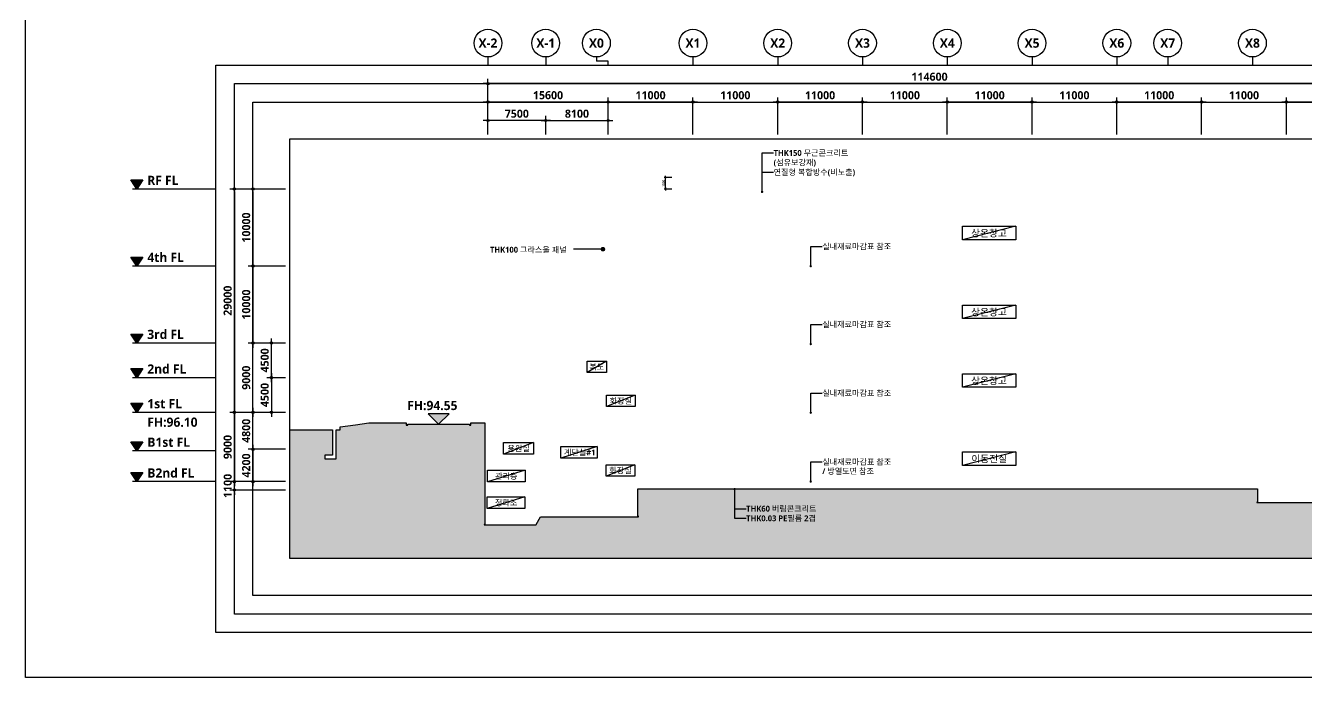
# Model space of a CAD drawing. Header units: millimetres. Extents: x 0 to 190005487, y 0 to 455456909.
# Drawn here: x 0 to 166186, y 0 to 84643 of the extents above; entities that cross this region are included whole.
import ezdxf
from ezdxf.enums import TextEntityAlignment as Align

# ---------------------------------------------------------------- set-up
doc = ezdxf.new("R2010")
doc.units = ezdxf.units.MM
doc.header["$LTSCALE"] = 400
doc.header["$MEASUREMENT"] = 0
doc.header["$PDSIZE"] = -10
doc.layers.get('0').update_dxf_attribs({"linetype": 'CONTINUOUS'})
doc.layers.get('Defpoints').update_dxf_attribs({"color": 153, "linetype": 'CONTINUOUS'})
for name, color, linetype in [('A-ANNO-GRA1', 7, 'CONTINUOUS'), ('A-ANNO-TEXT1', 7, 'CONTINUOUS'), ('A-ANNO-TEXT2', 3, 'CONTINUOUS'), ('A-ST-AXIS-BUB', 7, 'CONTINUOUS'), ('A-ST-AXIS-DIM', 7, 'CONTINUOUS'), ('AA-XXXX-TXT2', 3, 'CONTINUOUS'), ('elev', 8, 'CONTINUOUS')]:
    doc.layers.add(name, color=color, linetype=linetype)
doc.layers.add('Defpoint', color=161, linetype='CONTINUOUS', plot=False)
doc.styles.add('SH_대대리576', font='NanumGothicBold.ttf')
doc.dimstyles.new('SHP 100', dxfattribs={"dimscale": 100, "dimtxt": 3, "dimasz": 1, "dimexe": 2, "dimexo": 2, "dimgap": 1, "dimtad": 1, "dimdec": 0, "dimzin": 0, "dimdsep": 46, "dimtxsty": 'SH_대대리576', "dimblk": 'DIMDOT', "dimcen": 0.09, "dimclrt": 3, "dimadec": 0, "dimazin": 1, "dimtfac": 1, "dimtdec": 0, "dimtix": 1, "dimtmove": 2, "dimatfit": 0, "dimldrblk": 'DIMDOT', "dimfxl": 1, "dimtfillclr": 3, "dimtolj": 1, "dimtzin": 0, "dimarcsym": 0})
doc.dimstyles.new('SHP 600', dxfattribs={"dimscale": 300, "dimtxt": 3.5, "dimasz": 1, "dimexe": 2, "dimexo": 2, "dimgap": 1, "dimtad": 1, "dimdec": 0, "dimzin": 0, "dimdsep": 46, "dimtxsty": 'SH_대대리576', "dimblk": 'DIMDOT', "dimcen": 0.09, "dimclrd": 256, "dimclre": 256, "dimclrt": 3, "dimadec": 0, "dimazin": 1, "dimtfac": 1, "dimtdec": 0, "dimtix": 1, "dimtmove": 2, "dimatfit": 0, "dimldrblk": 'DIMDOT', "dimfxl": 1, "dimtfillclr": 3, "dimtolj": 1, "dimtzin": 0, "dimlwd": -1, "dimlwe": -1, "dimarcsym": 0})

# ---------------------------------------------------------------- blocks, each defined once
blk = doc.blocks.new('DIMDOT')
at = {"color": 0}
blk.add_line((-2, 0), (2, 0), dxfattribs=at)
for radius in [0.5, 0.25]:
    blk.add_circle((0, 0), radius, dxfattribs=at)
blk = doc.blocks.new('*D1487')
at = {"layer": 'A-ST-AXIS-DIM'}
for p, q in [((59988, 70519), (59988, 72919)), ((67188, 72319), (60288, 72319)), ((67488, 70519), (67488, 72919))]:
    blk.add_line(p, q, dxfattribs=at)
at = {"layer": 'Defpoints', "color": 0}
for p in [(59988, 72319), (59988, 69919), (67488, 69919)]:
    blk.add_point(p, dxfattribs=at)
at = {"layer": 'A-ST-AXIS-DIM', "linetype": 'ByBlock', "xscale": 300, "yscale": 300, "zscale": 300, "rotation": 180}
blk.add_blockref('DIMDOT', (59988, 72319), dxfattribs=at)
at = {"layer": 'A-ST-AXIS-DIM', "linetype": 'ByBlock', "xscale": 300, "yscale": 300, "zscale": 300}
blk.add_blockref('DIMDOT', (67488, 72319), dxfattribs=at)
at = {"layer": 'A-ST-AXIS-DIM', "color": 3, "insert": (63738, 73197), "char_height": 1050, "attachment_point": 5, "style": 'SH_대대리576'}
blk.add_mtext('\\A1;7500', dxfattribs=at)
blk = doc.blocks.new('*D1488')
at = {"layer": 'A-ST-AXIS-DIM'}
for p, q in [((67488, 70519), (67488, 72919)), ((67788, 72319), (75288, 72319)), ((75588, 70519), (75588, 72919))]:
    blk.add_line(p, q, dxfattribs=at)
at = {"layer": 'Defpoints', "color": 0}
for p in [(75588, 72319), (67488, 69919), (75588, 69919)]:
    blk.add_point(p, dxfattribs=at)
at = {"layer": 'A-ST-AXIS-DIM', "linetype": 'ByBlock', "xscale": 300, "yscale": 300, "zscale": 300, "rotation": 180}
blk.add_blockref('DIMDOT', (67488, 72319), dxfattribs=at)
at = {"layer": 'A-ST-AXIS-DIM', "linetype": 'ByBlock', "xscale": 300, "yscale": 300, "zscale": 300}
blk.add_blockref('DIMDOT', (75588, 72319), dxfattribs=at)
at = {"layer": 'A-ST-AXIS-DIM', "color": 3, "insert": (71538, 73199), "char_height": 1050, "attachment_point": 5, "style": 'SH_대대리576'}
blk.add_mtext('\\A1;8100', dxfattribs=at)
blk = doc.blocks.new('*D1489')
at = {"layer": 'A-ST-AXIS-DIM'}
for p, q in [((59988, 70519), (59988, 75319)), ((75588, 70519), (75588, 75319)), ((75288, 74719), (60288, 74719))]:
    blk.add_line(p, q, dxfattribs=at)
at = {"layer": 'Defpoints', "color": 0}
for p in [(59988, 74719), (59988, 69919), (75588, 69919)]:
    blk.add_point(p, dxfattribs=at)
at = {"layer": 'A-ST-AXIS-DIM', "linetype": 'ByBlock', "xscale": 300, "yscale": 300, "zscale": 300, "rotation": 180}
blk.add_blockref('DIMDOT', (59988, 74719), dxfattribs=at)
at = {"layer": 'A-ST-AXIS-DIM', "linetype": 'ByBlock', "xscale": 300, "yscale": 300, "zscale": 300}
blk.add_blockref('DIMDOT', (75588, 74719), dxfattribs=at)
at = {"layer": 'A-ST-AXIS-DIM', "color": 3, "insert": (67788, 75599), "char_height": 1050, "attachment_point": 5, "style": 'SH_대대리576'}
blk.add_mtext('\\A1;15600', dxfattribs=at)
blk = doc.blocks.new('*D1490')
at = {"layer": 'A-ST-AXIS-DIM'}
for p, q in [((75588, 70519), (75588, 75319)), ((86588, 70519), (86588, 75319)), ((86288, 74719), (75888, 74719))]:
    blk.add_line(p, q, dxfattribs=at)
at = {"layer": 'Defpoints', "color": 0}
for p in [(75588, 74719), (75588, 69919), (86588, 69919)]:
    blk.add_point(p, dxfattribs=at)
at = {"layer": 'A-ST-AXIS-DIM', "linetype": 'ByBlock', "xscale": 300, "yscale": 300, "zscale": 300, "rotation": 180}
blk.add_blockref('DIMDOT', (75588, 74719), dxfattribs=at)
at = {"layer": 'A-ST-AXIS-DIM', "linetype": 'ByBlock', "xscale": 300, "yscale": 300, "zscale": 300}
blk.add_blockref('DIMDOT', (86588, 74719), dxfattribs=at)
at = {"layer": 'A-ST-AXIS-DIM', "color": 3, "insert": (81088, 75595), "char_height": 1050, "attachment_point": 5, "style": 'SH_대대리576'}
blk.add_mtext('\\A1;11000', dxfattribs=at)
blk = doc.blocks.new('*D1491')
at = {"layer": 'A-ST-AXIS-DIM'}
for p, q in [((86588, 70519), (86588, 75319)), ((97588, 70519), (97588, 75319)), ((86888, 74719), (97288, 74719))]:
    blk.add_line(p, q, dxfattribs=at)
at = {"layer": 'Defpoints', "color": 0}
for p in [(97588, 74719), (86588, 69919), (97588, 69919)]:
    blk.add_point(p, dxfattribs=at)
at = {"layer": 'A-ST-AXIS-DIM', "linetype": 'ByBlock', "xscale": 300, "yscale": 300, "zscale": 300, "rotation": 180}
blk.add_blockref('DIMDOT', (86588, 74719), dxfattribs=at)
at = {"layer": 'A-ST-AXIS-DIM', "linetype": 'ByBlock', "xscale": 300, "yscale": 300, "zscale": 300}
blk.add_blockref('DIMDOT', (97588, 74719), dxfattribs=at)
at = {"layer": 'A-ST-AXIS-DIM', "color": 3, "insert": (92088, 75595), "char_height": 1050, "attachment_point": 5, "style": 'SH_대대리576'}
blk.add_mtext('\\A1;11000', dxfattribs=at)
blk = doc.blocks.new('*D1492')
at = {"layer": 'A-ST-AXIS-DIM'}
for p, q in [((97588, 70519), (97588, 75319)), ((108588, 70519), (108588, 75319)), ((108288, 74719), (97888, 74719))]:
    blk.add_line(p, q, dxfattribs=at)
at = {"layer": 'Defpoints', "color": 0}
for p in [(97588, 74719), (97588, 69919), (108588, 69919)]:
    blk.add_point(p, dxfattribs=at)
at = {"layer": 'A-ST-AXIS-DIM', "linetype": 'ByBlock', "xscale": 300, "yscale": 300, "zscale": 300, "rotation": 180}
blk.add_blockref('DIMDOT', (97588, 74719), dxfattribs=at)
at = {"layer": 'A-ST-AXIS-DIM', "linetype": 'ByBlock', "xscale": 300, "yscale": 300, "zscale": 300}
blk.add_blockref('DIMDOT', (108588, 74719), dxfattribs=at)
at = {"layer": 'A-ST-AXIS-DIM', "color": 3, "insert": (103088, 75595), "char_height": 1050, "attachment_point": 5, "style": 'SH_대대리576'}
blk.add_mtext('\\A1;11000', dxfattribs=at)
blk = doc.blocks.new('*D1493')
at = {"layer": 'A-ST-AXIS-DIM'}
for p, q in [((108588, 70519), (108588, 75319)), ((119588, 70519), (119588, 75319)), ((108888, 74719), (119288, 74719))]:
    blk.add_line(p, q, dxfattribs=at)
at = {"layer": 'Defpoints', "color": 0}
for p in [(119588, 74719), (108588, 69919), (119588, 69919)]:
    blk.add_point(p, dxfattribs=at)
at = {"layer": 'A-ST-AXIS-DIM', "linetype": 'ByBlock', "xscale": 300, "yscale": 300, "zscale": 300, "rotation": 180}
blk.add_blockref('DIMDOT', (108588, 74719), dxfattribs=at)
at = {"layer": 'A-ST-AXIS-DIM', "linetype": 'ByBlock', "xscale": 300, "yscale": 300, "zscale": 300}
blk.add_blockref('DIMDOT', (119588, 74719), dxfattribs=at)
at = {"layer": 'A-ST-AXIS-DIM', "color": 3, "insert": (114088, 75595), "char_height": 1050, "attachment_point": 5, "style": 'SH_대대리576'}
blk.add_mtext('\\A1;11000', dxfattribs=at)
blk = doc.blocks.new('*D1494')
at = {"layer": 'A-ST-AXIS-DIM'}
for p, q in [((119588, 70519), (119588, 75319)), ((130588, 70519), (130588, 75319)), ((130288, 74719), (119888, 74719))]:
    blk.add_line(p, q, dxfattribs=at)
at = {"layer": 'Defpoints', "color": 0}
for p in [(119588, 74719), (119588, 69919), (130588, 69919)]:
    blk.add_point(p, dxfattribs=at)
at = {"layer": 'A-ST-AXIS-DIM', "linetype": 'ByBlock', "xscale": 300, "yscale": 300, "zscale": 300, "rotation": 180}
blk.add_blockref('DIMDOT', (119588, 74719), dxfattribs=at)
at = {"layer": 'A-ST-AXIS-DIM', "linetype": 'ByBlock', "xscale": 300, "yscale": 300, "zscale": 300}
blk.add_blockref('DIMDOT', (130588, 74719), dxfattribs=at)
at = {"layer": 'A-ST-AXIS-DIM', "color": 3, "insert": (125088, 75595), "char_height": 1050, "attachment_point": 5, "style": 'SH_대대리576'}
blk.add_mtext('\\A1;11000', dxfattribs=at)
blk = doc.blocks.new('*D1495')
at = {"layer": 'A-ST-AXIS-DIM'}
for p, q in [((130588, 70519), (130588, 75319)), ((141588, 70519), (141588, 75319)), ((130888, 74719), (141288, 74719))]:
    blk.add_line(p, q, dxfattribs=at)
at = {"layer": 'Defpoints', "color": 0}
for p in [(141588, 74719), (130588, 69919), (141588, 69919)]:
    blk.add_point(p, dxfattribs=at)
at = {"layer": 'A-ST-AXIS-DIM', "linetype": 'ByBlock', "xscale": 300, "yscale": 300, "zscale": 300, "rotation": 180}
blk.add_blockref('DIMDOT', (130588, 74719), dxfattribs=at)
at = {"layer": 'A-ST-AXIS-DIM', "linetype": 'ByBlock', "xscale": 300, "yscale": 300, "zscale": 300}
blk.add_blockref('DIMDOT', (141588, 74719), dxfattribs=at)
at = {"layer": 'A-ST-AXIS-DIM', "color": 3, "insert": (136088, 75595), "char_height": 1050, "attachment_point": 5, "style": 'SH_대대리576'}
blk.add_mtext('\\A1;11000', dxfattribs=at)
blk = doc.blocks.new('*D1496')
at = {"layer": 'A-ST-AXIS-DIM'}
for p, q in [((141588, 70519), (141588, 75319)), ((152588, 70519), (152588, 75319)), ((152288, 74719), (141888, 74719))]:
    blk.add_line(p, q, dxfattribs=at)
at = {"layer": 'Defpoints', "color": 0}
for p in [(141588, 74719), (141588, 69919), (152588, 69919)]:
    blk.add_point(p, dxfattribs=at)
at = {"layer": 'A-ST-AXIS-DIM', "linetype": 'ByBlock', "xscale": 300, "yscale": 300, "zscale": 300, "rotation": 180}
blk.add_blockref('DIMDOT', (141588, 74719), dxfattribs=at)
at = {"layer": 'A-ST-AXIS-DIM', "linetype": 'ByBlock', "xscale": 300, "yscale": 300, "zscale": 300}
blk.add_blockref('DIMDOT', (152588, 74719), dxfattribs=at)
at = {"layer": 'A-ST-AXIS-DIM', "color": 3, "insert": (147088, 75595), "char_height": 1050, "attachment_point": 5, "style": 'SH_대대리576'}
blk.add_mtext('\\A1;11000', dxfattribs=at)
blk = doc.blocks.new('*D1497')
at = {"layer": 'A-ST-AXIS-DIM'}
for p, q in [((152588, 70519), (152588, 75319)), ((163588, 70519), (163588, 75319)), ((152888, 74719), (163288, 74719))]:
    blk.add_line(p, q, dxfattribs=at)
at = {"layer": 'Defpoints', "color": 0}
for p in [(163588, 74719), (152588, 69919), (163588, 69919)]:
    blk.add_point(p, dxfattribs=at)
at = {"layer": 'A-ST-AXIS-DIM', "linetype": 'ByBlock', "xscale": 300, "yscale": 300, "zscale": 300, "rotation": 180}
blk.add_blockref('DIMDOT', (152588, 74719), dxfattribs=at)
at = {"layer": 'A-ST-AXIS-DIM', "linetype": 'ByBlock', "xscale": 300, "yscale": 300, "zscale": 300}
blk.add_blockref('DIMDOT', (163588, 74719), dxfattribs=at)
at = {"layer": 'A-ST-AXIS-DIM', "color": 3, "insert": (158088, 75595), "char_height": 1050, "attachment_point": 5, "style": 'SH_대대리576'}
blk.add_mtext('\\A1;11000', dxfattribs=at)
blk = doc.blocks.new('*D1498')
at = {"layer": 'A-ST-AXIS-DIM'}
for p, q in [((163588, 70519), (163588, 75319)), ((174588, 70519), (174588, 75319)), ((174288, 74719), (163888, 74719))]:
    blk.add_line(p, q, dxfattribs=at)
at = {"layer": 'Defpoints', "color": 0}
for p in [(163588, 74719), (163588, 69919), (174588, 69919)]:
    blk.add_point(p, dxfattribs=at)
at = {"layer": 'A-ST-AXIS-DIM', "linetype": 'ByBlock', "xscale": 300, "yscale": 300, "zscale": 300, "rotation": 180}
blk.add_blockref('DIMDOT', (163588, 74719), dxfattribs=at)
at = {"layer": 'A-ST-AXIS-DIM', "linetype": 'ByBlock', "xscale": 300, "yscale": 300, "zscale": 300}
blk.add_blockref('DIMDOT', (174588, 74719), dxfattribs=at)
at = {"layer": 'A-ST-AXIS-DIM', "color": 3, "insert": (169088, 75595), "char_height": 1050, "attachment_point": 5, "style": 'SH_대대리576'}
blk.add_mtext('\\A1;11000', dxfattribs=at)
blk = doc.blocks.new('*D1510')
at = {"layer": 'A-ST-AXIS-DIM'}
for p, q in [((59988, 70519), (59988, 77719)), ((174288, 77119), (60288, 77119)), ((174588, 70519), (174588, 77719))]:
    blk.add_line(p, q, dxfattribs=at)
at = {"layer": 'Defpoints', "color": 0}
for p in [(59988, 77119), (59988, 69919), (174588, 69919)]:
    blk.add_point(p, dxfattribs=at)
at = {"layer": 'A-ST-AXIS-DIM', "linetype": 'ByBlock', "xscale": 300, "yscale": 300, "zscale": 300, "rotation": 180}
blk.add_blockref('DIMDOT', (59988, 77119), dxfattribs=at)
at = {"layer": 'A-ST-AXIS-DIM', "linetype": 'ByBlock', "xscale": 300, "yscale": 300, "zscale": 300}
blk.add_blockref('DIMDOT', (174588, 77119), dxfattribs=at)
at = {"layer": 'A-ST-AXIS-DIM', "color": 3, "insert": (117288, 77999), "char_height": 1050, "attachment_point": 5, "style": 'SH_대대리576'}
blk.add_mtext('\\A1;114600', dxfattribs=at)
blk = doc.blocks.new('X-SEC-종$0$A-ST-AXIS-BUB-1')
at = {"layer": 'A-ST-AXIS-BUB'}
blk.add_line((0, 350), (0, 0), dxfattribs=at)
blk.add_circle((0, 950), 600, dxfattribs=at)
blk = doc.blocks.new('A$C75C439D1')
at = {"layer": 'A-ST-AXIS-BUB'}
blk.add_line((1800, 1050, -103000), (1800, 525, -103000), dxfattribs=at)
at = {"layer": 'A-ST-AXIS-BUB', "elevation": -103000}
blk.add_lwpolyline([(3323, 0), (3323, 525), (1800, 525)], dxfattribs=at)
at = {"layer": 'A-ST-AXIS-BUB'}
blk.add_circle((1800, 2850, -103000), 1800, dxfattribs=at)
blk = doc.blocks.new('*D1588')
at = {"layer": 'A-ST-AXIS-DIM'}
for p, q in [((33703, 63419), (28898, 63419)), ((29498, 63119), (29498, 53719)), ((33703, 53419), (28898, 53419))]:
    blk.add_line(p, q, dxfattribs=at)
at = {"layer": 'Defpoints', "color": 0}
for p in [(34303, 63419), (29498, 53419), (34303, 53419)]:
    blk.add_point(p, dxfattribs=at)
at = {"layer": 'A-ST-AXIS-DIM', "linetype": 'ByBlock', "xscale": 300, "yscale": 300, "zscale": 300}
for p, rotation in [((29498, 63419), 90), ((29498, 53419), 270)]:
    blk.add_blockref('DIMDOT', p, dxfattribs=dict(at, rotation=rotation))
at = {"layer": 'A-ST-AXIS-DIM', "color": 3, "insert": (28622, 58419), "char_height": 1050, "attachment_point": 5, "rotation": 90, "style": 'SH_대대리576'}
blk.add_mtext('\\A1;10000', dxfattribs=at)
blk = doc.blocks.new('*D1589')
at = {"layer": 'A-ST-AXIS-DIM'}
for p, q in [((33703, 53419), (28898, 53419)), ((29498, 53119), (29498, 43719)), ((33703, 43419), (28898, 43419))]:
    blk.add_line(p, q, dxfattribs=at)
at = {"layer": 'Defpoints', "color": 0}
for p in [(34303, 53419), (29498, 43419), (34303, 43419)]:
    blk.add_point(p, dxfattribs=at)
at = {"layer": 'A-ST-AXIS-DIM', "linetype": 'ByBlock', "xscale": 300, "yscale": 300, "zscale": 300}
for p, rotation in [((29498, 53419), 90), ((29498, 43419), 270)]:
    blk.add_blockref('DIMDOT', p, dxfattribs=dict(at, rotation=rotation))
at = {"layer": 'A-ST-AXIS-DIM', "color": 3, "insert": (28622, 48419), "char_height": 1050, "attachment_point": 5, "rotation": 90, "style": 'SH_대대리576'}
blk.add_mtext('\\A1;10000', dxfattribs=at)
blk = doc.blocks.new('*D1590')
at = {"layer": 'A-ST-AXIS-DIM'}
for p, q in [((33703, 43419), (28898, 43419)), ((29498, 34719), (29498, 43119)), ((33703, 34419), (28898, 34419))]:
    blk.add_line(p, q, dxfattribs=at)
at = {"layer": 'Defpoints', "color": 0}
for p in [(29498, 43419), (34303, 43419), (34303, 34419)]:
    blk.add_point(p, dxfattribs=at)
at = {"layer": 'A-ST-AXIS-DIM', "linetype": 'ByBlock', "xscale": 300, "yscale": 300, "zscale": 300}
for p, rotation in [((29498, 43419), 90), ((29498, 34419), 270)]:
    blk.add_blockref('DIMDOT', p, dxfattribs=dict(at, rotation=rotation))
at = {"layer": 'A-ST-AXIS-DIM', "color": 3, "insert": (28618, 38919), "char_height": 1050, "attachment_point": 5, "rotation": 90, "style": 'SH_대대리576'}
blk.add_mtext('\\A1;9000', dxfattribs=at)
blk = doc.blocks.new('*D1591')
at = {"layer": 'A-ST-AXIS-DIM'}
for p, q in [((33703, 29619), (28898, 29619)), ((29498, 29319), (29498, 25719)), ((33703, 25419), (28898, 25419))]:
    blk.add_line(p, q, dxfattribs=at)
at = {"layer": 'Defpoints', "color": 0}
for p in [(34303, 29619), (29498, 25419), (34303, 25419)]:
    blk.add_point(p, dxfattribs=at)
at = {"layer": 'A-ST-AXIS-DIM', "linetype": 'ByBlock', "xscale": 300, "yscale": 300, "zscale": 300}
for p, rotation in [((29498, 29619), 90), ((29498, 25419), 270)]:
    blk.add_blockref('DIMDOT', p, dxfattribs=dict(at, rotation=rotation))
at = {"layer": 'A-ST-AXIS-DIM', "color": 3, "insert": (28621, 27519), "char_height": 1050, "attachment_point": 5, "rotation": 90, "style": 'SH_대대리576'}
blk.add_mtext('\\A1;4200', dxfattribs=at)
blk = doc.blocks.new('*D1592')
at = {"layer": 'A-ST-AXIS-DIM'}
for p, q in [((33703, 34419), (28898, 34419)), ((29498, 29919), (29498, 34119)), ((33703, 29619), (28898, 29619))]:
    blk.add_line(p, q, dxfattribs=at)
at = {"layer": 'Defpoints', "color": 0}
for p in [(29498, 34419), (34303, 34419), (34303, 29619)]:
    blk.add_point(p, dxfattribs=at)
at = {"layer": 'A-ST-AXIS-DIM', "linetype": 'ByBlock', "xscale": 300, "yscale": 300, "zscale": 300}
for p, rotation in [((29498, 34419), 90), ((29498, 29619), 270)]:
    blk.add_blockref('DIMDOT', p, dxfattribs=dict(at, rotation=rotation))
at = {"layer": 'A-ST-AXIS-DIM', "color": 3, "insert": (28618, 32019), "char_height": 1050, "attachment_point": 5, "rotation": 90, "style": 'SH_대대리576'}
blk.add_mtext('\\A1;4800', dxfattribs=at)
blk = doc.blocks.new('*D1593')
at = {"layer": 'A-ST-AXIS-DIM'}
for p, q in [((33703, 25419), (26503, 25419)), ((27103, 25719), (27103, 26019)), ((27103, 24319), (27103, 25419)), ((33703, 24319), (26503, 24319)), ((27103, 24019), (27103, 23719))]:
    blk.add_line(p, q, dxfattribs=at)
at = {"layer": 'Defpoints', "color": 0}
for p in [(27103, 25419), (34303, 25419), (34303, 24319)]:
    blk.add_point(p, dxfattribs=at)
at = {"layer": 'A-ST-AXIS-DIM', "linetype": 'ByBlock', "xscale": 300, "yscale": 300, "zscale": 300}
for p, rotation in [((27103, 25419), 270), ((27103, 24319), 90)]:
    blk.add_blockref('DIMDOT', p, dxfattribs=dict(at, rotation=rotation))
at = {"layer": 'A-ST-AXIS-DIM', "color": 3, "insert": (26227, 24869), "char_height": 1050, "attachment_point": 5, "rotation": 90, "style": 'SH_대대리576'}
blk.add_mtext('\\A1;1100', dxfattribs=at)
blk = doc.blocks.new('*D1594')
at = {"layer": 'A-ST-AXIS-DIM'}
for p, q in [((33703, 63419), (26498, 63419)), ((27098, 63119), (27098, 34719)), ((33703, 34419), (26498, 34419))]:
    blk.add_line(p, q, dxfattribs=at)
at = {"layer": 'Defpoints', "color": 0}
for p in [(34303, 63419), (27098, 34419), (34303, 34419)]:
    blk.add_point(p, dxfattribs=at)
at = {"layer": 'A-ST-AXIS-DIM', "linetype": 'ByBlock', "xscale": 300, "yscale": 300, "zscale": 300}
for p, rotation in [((27098, 63419), 90), ((27098, 34419), 270)]:
    blk.add_blockref('DIMDOT', p, dxfattribs=dict(at, rotation=rotation))
at = {"layer": 'A-ST-AXIS-DIM', "color": 3, "insert": (26218, 48919), "char_height": 1050, "attachment_point": 5, "rotation": 90, "style": 'SH_대대리576'}
blk.add_mtext('\\A1;29000', dxfattribs=at)
blk = doc.blocks.new('Level - GL_Architecture-538196-단면도-1')
at = {"layer": 'A-ST-AXIS-DIM'}
blk.add_hatch(color=256, dxfattribs=at).paths.add_polyline_path([(-50936, 1188), (-50144, 0), (-49352, 1188)], flags=0)
for p, q in [((-50936, 1188), (-49352, 1188)), ((-50144, 0), (-50936, 1188)), ((-49352, 1188), (-50144, 0)), ((-39756, 0), (-50744, 0))]:
    blk.add_line(p, q, dxfattribs=at)
blk = doc.blocks.new('*D1595')
at = {"layer": 'A-ST-AXIS-DIM'}
for p, q in [((33703, 34419), (26498, 34419)), ((27098, 34119), (27098, 25719)), ((33703, 25419), (26498, 25419))]:
    blk.add_line(p, q, dxfattribs=at)
at = {"layer": 'Defpoints', "color": 0}
for p in [(34303, 34419), (27098, 25419), (34303, 25419)]:
    blk.add_point(p, dxfattribs=at)
at = {"layer": 'A-ST-AXIS-DIM', "linetype": 'ByBlock', "xscale": 300, "yscale": 300, "zscale": 300}
for p, rotation in [((27098, 34419), 90), ((27098, 25419), 270)]:
    blk.add_blockref('DIMDOT', p, dxfattribs=dict(at, rotation=rotation))
at = {"layer": 'A-ST-AXIS-DIM', "color": 3, "insert": (26218, 29919), "char_height": 1050, "attachment_point": 5, "rotation": 90, "style": 'SH_대대리576'}
blk.add_mtext('\\A1;9000', dxfattribs=at)
blk = doc.blocks.new('*D1596')
at = {"layer": 'A-ST-AXIS-DIM'}
for p, q in [((33703, 38919), (31303, 38919)), ((31903, 38619), (31903, 34719)), ((33703, 34419), (31303, 34419))]:
    blk.add_line(p, q, dxfattribs=at)
at = {"layer": 'Defpoints', "color": 0}
for p in [(34303, 38919), (31903, 34419), (34303, 34419)]:
    blk.add_point(p, dxfattribs=at)
at = {"layer": 'A-ST-AXIS-DIM', "linetype": 'ByBlock', "xscale": 300, "yscale": 300, "zscale": 300}
for p, rotation in [((31903, 38919), 90), ((31903, 34419), 270)]:
    blk.add_blockref('DIMDOT', p, dxfattribs=dict(at, rotation=rotation))
at = {"layer": 'A-ST-AXIS-DIM', "color": 3, "insert": (31026, 36669), "char_height": 1050, "attachment_point": 5, "rotation": 90, "style": 'SH_대대리576'}
blk.add_mtext('\\A1;4500', dxfattribs=at)
blk = doc.blocks.new('*D1597')
at = {"layer": 'A-ST-AXIS-DIM'}
for p, q in [((33703, 43419), (31303, 43419)), ((31903, 39219), (31903, 43119)), ((33703, 38919), (31303, 38919))]:
    blk.add_line(p, q, dxfattribs=at)
at = {"layer": 'Defpoints', "color": 0}
for p in [(31903, 43419), (34303, 43419), (34303, 38919)]:
    blk.add_point(p, dxfattribs=at)
at = {"layer": 'A-ST-AXIS-DIM', "linetype": 'ByBlock', "xscale": 300, "yscale": 300, "zscale": 300}
for p, rotation in [((31903, 43419), 90), ((31903, 38919), 270)]:
    blk.add_blockref('DIMDOT', p, dxfattribs=dict(at, rotation=rotation))
at = {"layer": 'A-ST-AXIS-DIM', "color": 3, "insert": (31026, 41169), "char_height": 1050, "attachment_point": 5, "rotation": 90, "style": 'SH_대대리576'}
blk.add_mtext('\\A1;4500', dxfattribs=at)
blk = doc.blocks.new('*D4248')
at = {"color": 0, "lineweight": -2}
for p, q in [((83863, 64919), (82847, 64919)), ((83047, 63519), (83047, 64819)), ((83863, 63419), (82847, 63419))]:
    blk.add_line(p, q, dxfattribs=at)
at = {"layer": 'Defpoints', "color": 0}
for p in [(83047, 64919), (84063, 64919), (84063, 63419)]:
    blk.add_point(p, dxfattribs=at)
at = {"color": 0, "linetype": 'ByBlock', "lineweight": -2, "xscale": 100, "yscale": 100, "zscale": 100}
for p, rotation in [((83047, 64919), 90), ((83047, 63419), 270)]:
    blk.add_blockref('DIMDOT', p, dxfattribs=dict(at, rotation=rotation))
at = {"color": 3, "insert": (82782, 64169), "char_height": 300, "attachment_point": 5, "rotation": 90, "style": 'SH_대대리576'}
blk.add_mtext('\\A1;1500', dxfattribs=at)

msp = doc.modelspace()

# ---------------------------------------------------------------- hatches: boundary and pattern name
at = {"transparency": 33554687}
h = msp.add_hatch(color=256, dxfattribs=at)
h.dxf.hatch_style = 1
h.paths.add_polyline_path([(54938, 34219.3), (52238, 34219.3), (53588, 32869.3)])
at = {"layer": 'elev', "transparency": 33554687}
h = msp.add_hatch(color=256, dxfattribs=at)
h.dxf.hatch_style = 1
h.paths.add_polyline_path([(159838, 24509.3), (159838, 22769.3), (159738, 22769.3), (159738, 22709.2), (175088, 22709.2), (175088, 22769.3), (174988, 22769.3), (174988, 33819.3), (175941, 33819.3), (175941, 34319.3), (181811, 35819.3), (187131, 36069.3), (192451, 36319.3), (200402, 37319.3), (207047, 38319.3), (207844.4, 38455.5), (207844.4, 15419.3), (34297.9, 15419.3), (34297.9, 32169.3), (39810.1, 32169.3), (39810.1, 28869.3), (38810.1, 28869.3), (38810.1, 28369.3), (40310.1, 28369.3), (40310.1, 32169.3), (40810.1, 32169.3), (40810.1, 32519.3), (42791.8, 32813.6), (44514, 33069.3), (47083.6, 33069.3), (49388, 33069.3), (49388, 32769.3), (49588, 32769.3), (49588, 32869.3), (57588, 32869.3), (57588, 32769.3), (57788, 32769.3), (57788, 33069.3), (59588, 33069.3), (59588, 32769.3), (59588, 32769.3), (59588, 31392.5), (59588, 30539.3), (59588, 19869.3), (59488, 19869.3), (59488, 19809.3), (66238, 19809.3), (66238, 19869.3), (66809.5, 20859.2), (79538, 20859.3), (79538, 20919.3), (79438, 20919.3), (79438, 24509.3)])

# ---------------------------------------------------------------- linework, layer by layer
msp.add_lwpolyline([(74761.1, 55607.9), (71084.5, 55607.9)])
at = {"const_width": 300}
msp.add_lwpolyline([(74761.1, 55607.9, 1), (75061.1, 55607.9, 1)], format="xyb", close=True, dxfattribs=at)
msp.add_lwpolyline([(54938, 34219.3), (52238, 34219.3), (53588, 32869.3)], close=True)
at = {"layer": 'A-ANNO-GRA1'}
for points in [[(95560.2, 63055.1), (95560.2, 68105.1)], [(95560.2, 68105.1), (97060.2, 68105.1)], [(95560.2, 65605.1), (97060.2, 65605.1)], [(101869.6, 53406.6), (101869.6, 55956.6)], [(101869.6, 55956.6), (103369.6, 55956.6)], [(101869.6, 43287.4), (101869.6, 45837.4)], [(101869.6, 45837.4), (103369.6, 45837.4)], [(101869.6, 34375.1), (101869.6, 36925.1)], [(101869.6, 36925.1), (103369.6, 36925.1)], [(101869.6, 25438.5), (101869.6, 27988.5)], [(101869.6, 27988.5), (103369.6, 27988.5)], [(92000.5, 24459.2), (92000.5, 20659.2)], [(92000.5, 21909.2), (93500.5, 21909.2)], [(92000.5, 20659.2), (93500.5, 20659.2)]]:
    msp.add_lwpolyline(points, dxfattribs=at)
at = {"layer": 'A-ANNO-GRA1', "const_width": 150}
for points in [[(95485.2, 63055.1, -1), (95635.2, 63055.1, -1)], [(101794.6, 53406.6, -1), (101944.6, 53406.6, -1)], [(101794.6, 43287.4, -1), (101944.6, 43287.4, -1)], [(101794.6, 34375.1, -1), (101944.6, 34375.1, -1)], [(101794.6, 25438.5, -1), (101944.6, 25438.5, -1)], [(91925.5, 24459.2, 1), (92075.5, 24459.2, 1)]]:
    msp.add_lwpolyline(points, format="xyb", close=True, dxfattribs=at)
at = {"layer": 'A-ANNO-GRA1'}
for points in [[(121581.5, 58588.7), (128481.5, 58588.7), (128481.5, 56838.7), (121581.5, 56838.7)], [(121581.5, 48338.1), (128481.5, 48338.1), (128481.5, 46588.1), (121581.5, 46588.1)], [(72858, 41084), (75358, 41084), (75358, 39584), (72858, 39584)], [(121581.5, 39422.6), (128481.5, 39422.6), (128481.5, 37672.6), (121581.5, 37672.6)], [(75385.4, 36667.1), (79085.4, 36667.1), (79085.4, 35167.1), (75385.4, 35167.1)], [(62019.1, 30494.4), (65919.1, 30494.4), (65919.1, 28994.4), (62019.1, 28994.4)], [(69456.6, 29985.8), (74156.6, 29985.8), (74156.6, 28485.8), (69456.6, 28485.8)], [(121581.5, 29271.8), (128481.5, 29271.8), (128481.5, 27521.8), (121581.5, 27521.8)], [(59919.5, 26907.6), (64819.5, 26907.6), (64819.5, 25407.6), (59919.5, 25407.6)], [(75337.5, 27625.4), (79037.5, 27625.4), (79037.5, 26125.4), (75337.5, 26125.4)], [(59895, 23450.1), (64795, 23450.1), (64795, 21950.1), (59895, 21950.1)]]:
    msp.add_lwpolyline(points, close=True, dxfattribs=at)
at = {"layer": 'Defpoint'}
for p, q in [((128481.5, 58588.7), (121581.5, 56838.7)), ((128481.5, 48338.1), (121581.5, 46588.1)), ((75358, 41084), (72858, 39584)), ((128481.5, 39422.6), (121581.5, 37672.6)), ((79085.4, 36667.1), (75385.4, 35167.1)), ((65919.1, 30494.4), (62019.1, 28994.4)), ((74156.6, 29985.8), (69456.6, 28485.8)), ((128481.5, 29271.8), (121581.5, 27521.8)), ((64819.5, 26907.6), (59919.5, 25407.6)), ((79037.5, 27625.4), (75337.5, 26125.4)), ((64795, 23450.1), (59895, 21950.1))]:
    msp.add_line(p, q, dxfattribs=at)
for points in [[(0, 178200), (252000, 178200), (252000, 0), (0, 0)], [(0, 178200), (252000, 178200), (252000, 0), (0, 0)], [(24697.9, 79519.3), (217444.4, 79519.3), (217444.4, 5819.3), (24697.9, 5819.3)], [(27097.9, 77119.3), (215044.4, 77119.3), (215044.4, 8219.3), (27097.9, 8219.3)], [(29497.9, 74719.3), (212644.4, 74719.3), (212644.4, 10619.3), (29497.9, 10619.3)], [(34297.9, 69919.3), (207844.4, 69919.3), (207844.4, 15419.3), (34297.9, 15419.3)]]:
    msp.add_lwpolyline(points, close=True, dxfattribs=at)
at = {"layer": 'elev'}
for points in [[(207844.4, 15419.3), (34297.9, 15419.3), (34297.9, 32169.3), (39810.1, 32169.3), (39810.1, 28869.3), (38810.1, 28869.3), (38810.1, 28369.3), (40310.1, 28369.3), (40310.1, 32169.3), (40810.1, 32169.3), (40810.1, 32519.3), (42791.8, 32813.6), (44514, 33069.3), (47083.6, 33069.3), (49388, 33069.3), (49388, 32769.3), (49588, 32769.3), (49588, 32869.3), (57588, 32869.3), (57588, 32769.3), (57788, 32769.3), (57788, 33069.3), (59588, 33069.3), (59588, 32769.3), (59588, 32769.3), (59588, 31392.5), (59588, 30539.3), (59588, 19869.3), (59488, 19869.3), (59488, 19809.3), (66238, 19809.3), (66238, 19869.3), (66809.5, 20859.2), (79538, 20859.3), (79538, 20919.3), (79438, 20919.3), (79438, 24509.3), (159838, 24509.3)], [(159838, 24509.3), (159838, 24509.3), (159838, 22769.3), (159738, 22769.3), (159738, 22709.2), (159738, 22709.2), (175088, 22709.2)]]:
    msp.add_lwpolyline(points, dxfattribs=at)

# ---------------------------------------------------------------- block references
at = {"layer": 'A-ST-AXIS-BUB', "xscale": 3, "yscale": 3, "zscale": 3}
for p in [(59988, 79519.3), (67488, 79519.3), (86588, 79519.3), (97588, 79519.3), (108588, 79519.3), (119588, 79519.3), (130588, 79519.3), (141588, 79519.3), (148188, 79519.3), (159188, 79519.3)]:
    msp.add_blockref('X-SEC-종$0$A-ST-AXIS-BUB-1', p, dxfattribs=at)
at = {"layer": 'A-ST-AXIS-BUB'}
msp.add_blockref('A$C75C439D1', (72265.1, 79519.3), dxfattribs=at)
at = {"layer": 'A-ST-AXIS-DIM', "xscale": 0.9876543209876538, "yscale": 0.9876543209876538, "zscale": 0.9876543209876538}
for p in [(63967.6, 63419.3), (63967.6, 63419.3), (63967.6, 53419.3), (63967.6, 53419.3), (63967.6, 43419.3), (63967.6, 43419.3), (63967.6, 38919.3), (63967.6, 38919.3), (63967.6, 34419.3), (63967.6, 34419.3), (63967.6, 29419.3), (63967.6, 29419.3), (63967.6, 25419.3), (63967.6, 25419.3)]:
    msp.add_blockref('Level - GL_Architecture-538196-단면도-1', p, dxfattribs=at)

# ---------------------------------------------------------------- texts
at = {"layer": 'A-ANNO-TEXT1', "style": 'SH_대대리576'}
for s, p in [('X-2', (59988, 82369.3)), ('X-1', (67488, 82369.3)), ('X0', (74065.1, 82369.3)), ('X1', (86588, 82369.3)), ('X2', (97588, 82369.3)), ('X3', (108588, 82369.3)), ('X4', (119588, 82369.3)), ('X5', (130588, 82369.3)), ('X6', (141588, 82369.3)), ('X7', (148188, 82369.3)), ('X8', (159188, 82369.3))]:
    msp.add_text(s, height=1200, dxfattribs=at).set_placement(p, align=Align.MIDDLE_CENTER)
for s, p in [('THK150 무근콘크리트', (97060.2, 68105.1)), ('(섬유보강재)', (97060.2, 66855.1)), ('연질형 복합방수(비노출)', (97060.2, 65605.1)), ('THK100 그라스울 패널', (60258.8, 55539.4)), ('실내재료마감표 참조', (103369.6, 55956.6)), ('실내재료마감표 참조', (103369.6, 45837.4)), ('실내재료마감표 참조', (103369.6, 36925.1)), ('실내재료마감표 참조', (103369.6, 27988.5)), ('/ 방열도면 참조', (103369.6, 26788.5)), ('THK60 버림콘크리트', (93500.5, 21909.2)), ('THK0.03 PE필름 2겹', (93500.5, 20659.2))]:
    msp.add_text(s, height=750, dxfattribs=at).set_placement(p, align=Align.MIDDLE_LEFT)
for s, p in [('RF FL', (15790.1, 63945.2)), ('4th FL', (15790.1, 53945.2)), ('3rd FL', (15790.1, 43945.2)), ('2nd FL', (15790.1, 39445.2)), ('1st FL', (15790.1, 34945.2)), ('FH:96.10', (15790.1, 32545.2)), ('B1st FL', (15790.1, 29945.2)), ('B2nd FL', (15790.1, 25945.2))]:
    msp.add_text(s, height=1200, dxfattribs=at).set_placement(p)
at = {"layer": 'A-ANNO-TEXT2', "style": 'SH_대대리576'}
for s, height, p in [('상온창고', 900, (125001.7, 57706.2)), ('상온창고', 900, (125001.7, 47455.5)), ('복도', 750, (74108, 40334)), ('상온창고', 900, (125001.7, 38540)), ('화장실', 750, (77235.4, 35917.1)), ('용원실', 750, (63969.1, 29744.4)), ('계단실#1', 750, (71888.9, 29235.8)), ('이동전실', 900, (125031.5, 28396.8)), ('관리층', 750, (62369.5, 26157.6)), ('화장실', 750, (77187.5, 26875.4)), ('정화조', 750, (62345, 22700.1))]:
    msp.add_text(s, height=height, dxfattribs=at).set_placement(p, align=Align.MIDDLE)
at = {"layer": 'AA-XXXX-TXT2', "style": 'SH_대대리576'}
msp.add_text('FH:94.55', height=1200, dxfattribs=at).set_placement((49514.4, 34714.5))

# ---------------------------------------------------------------- dimensions: what is measured, and where the dimension line sits
dim = msp.add_linear_dim(base=(83046.5, 64919.3), p1=(84063.3, 63419.3), p2=(84063.3, 64919.3), angle=270, dimstyle='SHP 100')
dim.commit()
dim.dimension.update_dxf_attribs({"geometry": '*D4248', "text_midpoint": (82781.6, 64169.3)})
at = {"layer": 'A-ST-AXIS-DIM'}
for base, p1, picture, middle in [((59988, 77119.3), (174588, 69919.3), '*D1510', (117288, 77998.8)), ((59988, 74719.3), (75588, 69919.3), '*D1489', (67788, 75598.8)), ((59988, 72319.3), (67488, 69919.3), '*D1487', (63738, 73196.5))]:
    dim = msp.add_linear_dim(base=base, p1=p1, p2=(59988, 69919.3), dimstyle='SHP 600', dxfattribs=at)
    dim.commit()
    dim.dimension.update_dxf_attribs({"geometry": picture, "text_midpoint": middle})
for base, p1, p2, angle, picture, middle in [((75588, 74719.3), (86588, 69919.3), (75588, 69919.3), 0, '*D1490', (81088, 75595.1)), ((97588, 74719.3), (86588, 69919.3), (97588, 69919.3), 180, '*D1491', (92088, 75595.1)), ((97588, 74719.3), (108588, 69919.3), (97588, 69919.3), 0, '*D1492', (103088, 75595.1)), ((119588, 74719.3), (108588, 69919.3), (119588, 69919.3), 180, '*D1493', (114088, 75595.1)), ((119588, 74719.3), (130588, 69919.3), (119588, 69919.3), 0, '*D1494', (125088, 75595.1)), ((141588, 74719.3), (130588, 69919.3), (141588, 69919.3), 180, '*D1495', (136088, 75595.1)), ((141588, 74719.3), (152588, 69919.3), (141588, 69919.3), 0, '*D1496', (147088, 75595.1)), ((163588, 74719.3), (152588, 69919.3), (163588, 69919.3), 180, '*D1497', (158088, 75595.1)), ((163588, 74719.3), (174588, 69919.3), (163588, 69919.3), 0, '*D1498', (169088, 75595.1)), ((75588, 72319.3), (67488, 69919.3), (75588, 69919.3), 180, '*D1488', (71538, 73198.8)), ((27097.9, 34419.3), (34302.7, 63419.3), (34302.7, 34419.3), 90, '*D1594', (26218.4, 48919.3)), ((29497.9, 53419.3), (34302.7, 63419.3), (34302.7, 53419.3), 90, '*D1588', (28622.1, 58419.3)), ((29497.9, 43419.3), (34302.7, 53419.3), (34302.7, 43419.3), 90, '*D1589', (28622.1, 48419.3)), ((29497.9, 43419.3), (34302.7, 34419.3), (34302.7, 43419.3), 270, '*D1590', (28618.4, 38919.3)), ((31902.7, 43419.3), (34302.7, 38919.3), (34302.7, 43419.3), 270, '*D1597', (31025.5, 41169.3)), ((31902.7, 34419.3), (34302.7, 38919.3), (34302.7, 34419.3), 90, '*D1596', (31025.5, 36669.3)), ((27097.9, 25419.3), (34302.7, 34419.3), (34302.7, 25419.3), 90, '*D1595', (26218.4, 29919.3)), ((29497.9, 34419.3), (34302.7, 29619.3), (34302.7, 34419.3), 270, '*D1592', (28618.4, 32019.3)), ((29497.9, 25419.3), (34302.7, 29619.3), (34302.7, 25419.3), 90, '*D1591', (28620.7, 27519.3)), ((27102.7, 25419.3), (34302.7, 24319.3), (34302.7, 25419.3), 270, '*D1593', (26227, 24869.3))]:
    dim = msp.add_linear_dim(base=base, p1=p1, p2=p2, angle=angle, dimstyle='SHP 600', dxfattribs=at)
    dim.commit()
    dim.dimension.update_dxf_attribs({"geometry": picture, "text_midpoint": middle})

doc.saveas('drawing.dxf')
